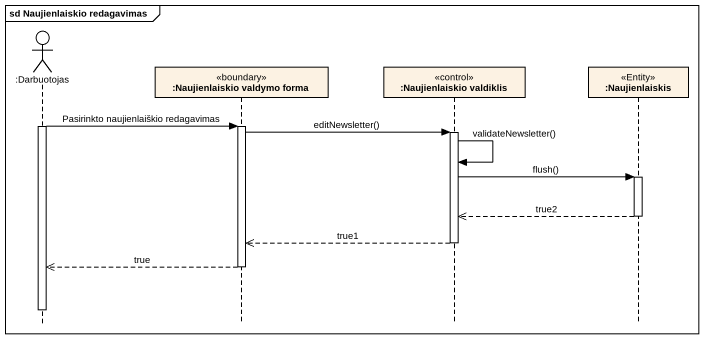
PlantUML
@startuml
mainframe sd Naujienlaiskio redagavimas
hide footbox
actor ":Darbuotojas" as Darbuotojas
participant ":Naujienlaiskio valdymo forma" as Naujienlaiskio_valdymo_forma <<boundary>>
participant ":Naujienlaiskio valdiklis" as Naujienlaiskio_valdiklis <<control>>
participant ":Naujienlaiskis" as Naujienlaiskis <<Entity>>

activate Darbuotojas
Darbuotojas -> Naujienlaiskio_valdymo_forma : Pasirinkto naujienlaiškio redagavimas
activate Naujienlaiskio_valdymo_forma
Naujienlaiskio_valdymo_forma -> Naujienlaiskio_valdiklis : editNewsletter()
activate Naujienlaiskio_valdiklis
Naujienlaiskio_valdiklis -> Naujienlaiskio_valdiklis : validateNewsletter()
Naujienlaiskio_valdiklis -> Naujienlaiskis : flush()
activate Naujienlaiskis
Naujienlaiskis -->> Naujienlaiskio_valdiklis : true2
deactivate Naujienlaiskis
Naujienlaiskio_valdiklis -->> Naujienlaiskio_valdymo_forma : true1
deactivate Naujienlaiskio_valdiklis
Naujienlaiskio_valdymo_forma -->> Darbuotojas : true
deactivate Naujienlaiskio_valdymo_forma
deactivate Darbuotojas
@enduml
